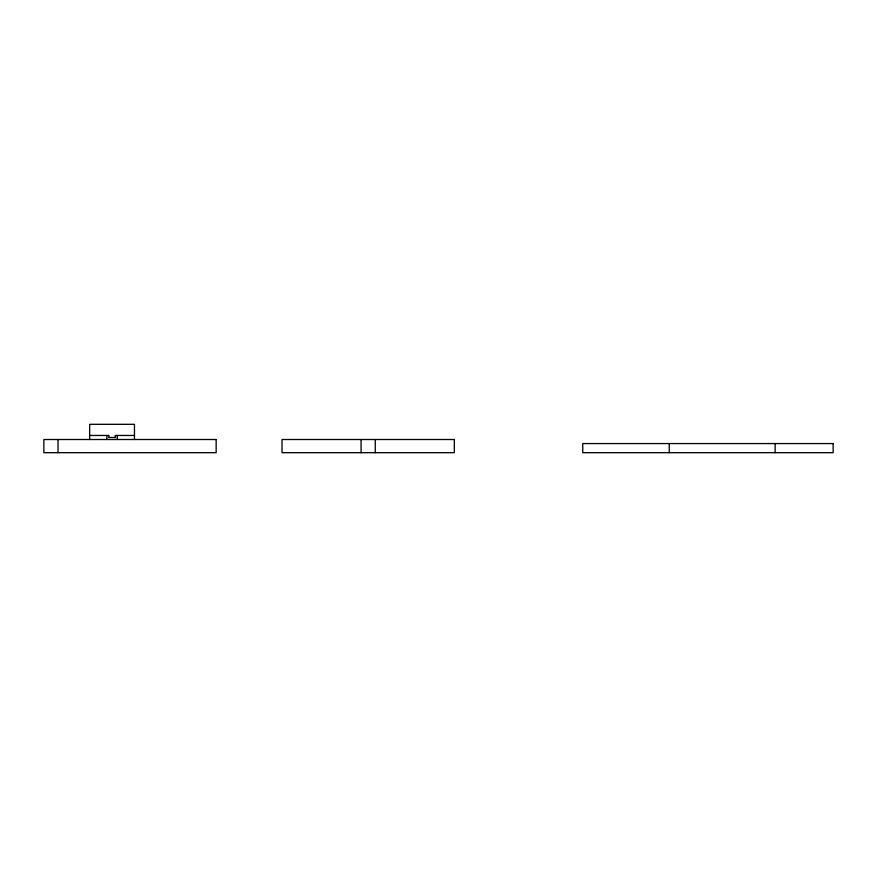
<?xml version="1.0" encoding="UTF-8"?>
<svg xmlns="http://www.w3.org/2000/svg" width="877" height="877" viewBox="0 0 877 877"><rect width="100%" height="100%" fill="white"/><g stroke="black" fill="none" stroke-linecap="round" stroke-linejoin="round"><path stroke-width="1.32" d="M89.662 435.463L108.912 435.463L108.912 437.491M134.455 435.463L115.205 435.463L115.205 437.491M108.66 437.491L115.457 437.491M775.147 443.565L775.147 452.685M669.239 443.565L669.239 452.685M375.268 439.509L375.268 452.685M361.072 439.509L361.072 452.685M134.455 439.509L134.455 424.315L89.662 424.315L89.662 439.509M117.222 435.463L117.222 439.509M106.884 435.463L106.884 439.509M58.035 439.509L58.035 452.685M216.148 439.509L43.85 439.509L43.85 452.685L216.148 452.685L216.148 439.509M454.319 439.509L282.021 439.509L282.021 452.685L454.319 452.685L454.319 439.509M833.15 443.565L582.745 443.565L582.745 452.685L833.15 452.685L833.15 443.565"/></g></svg>
